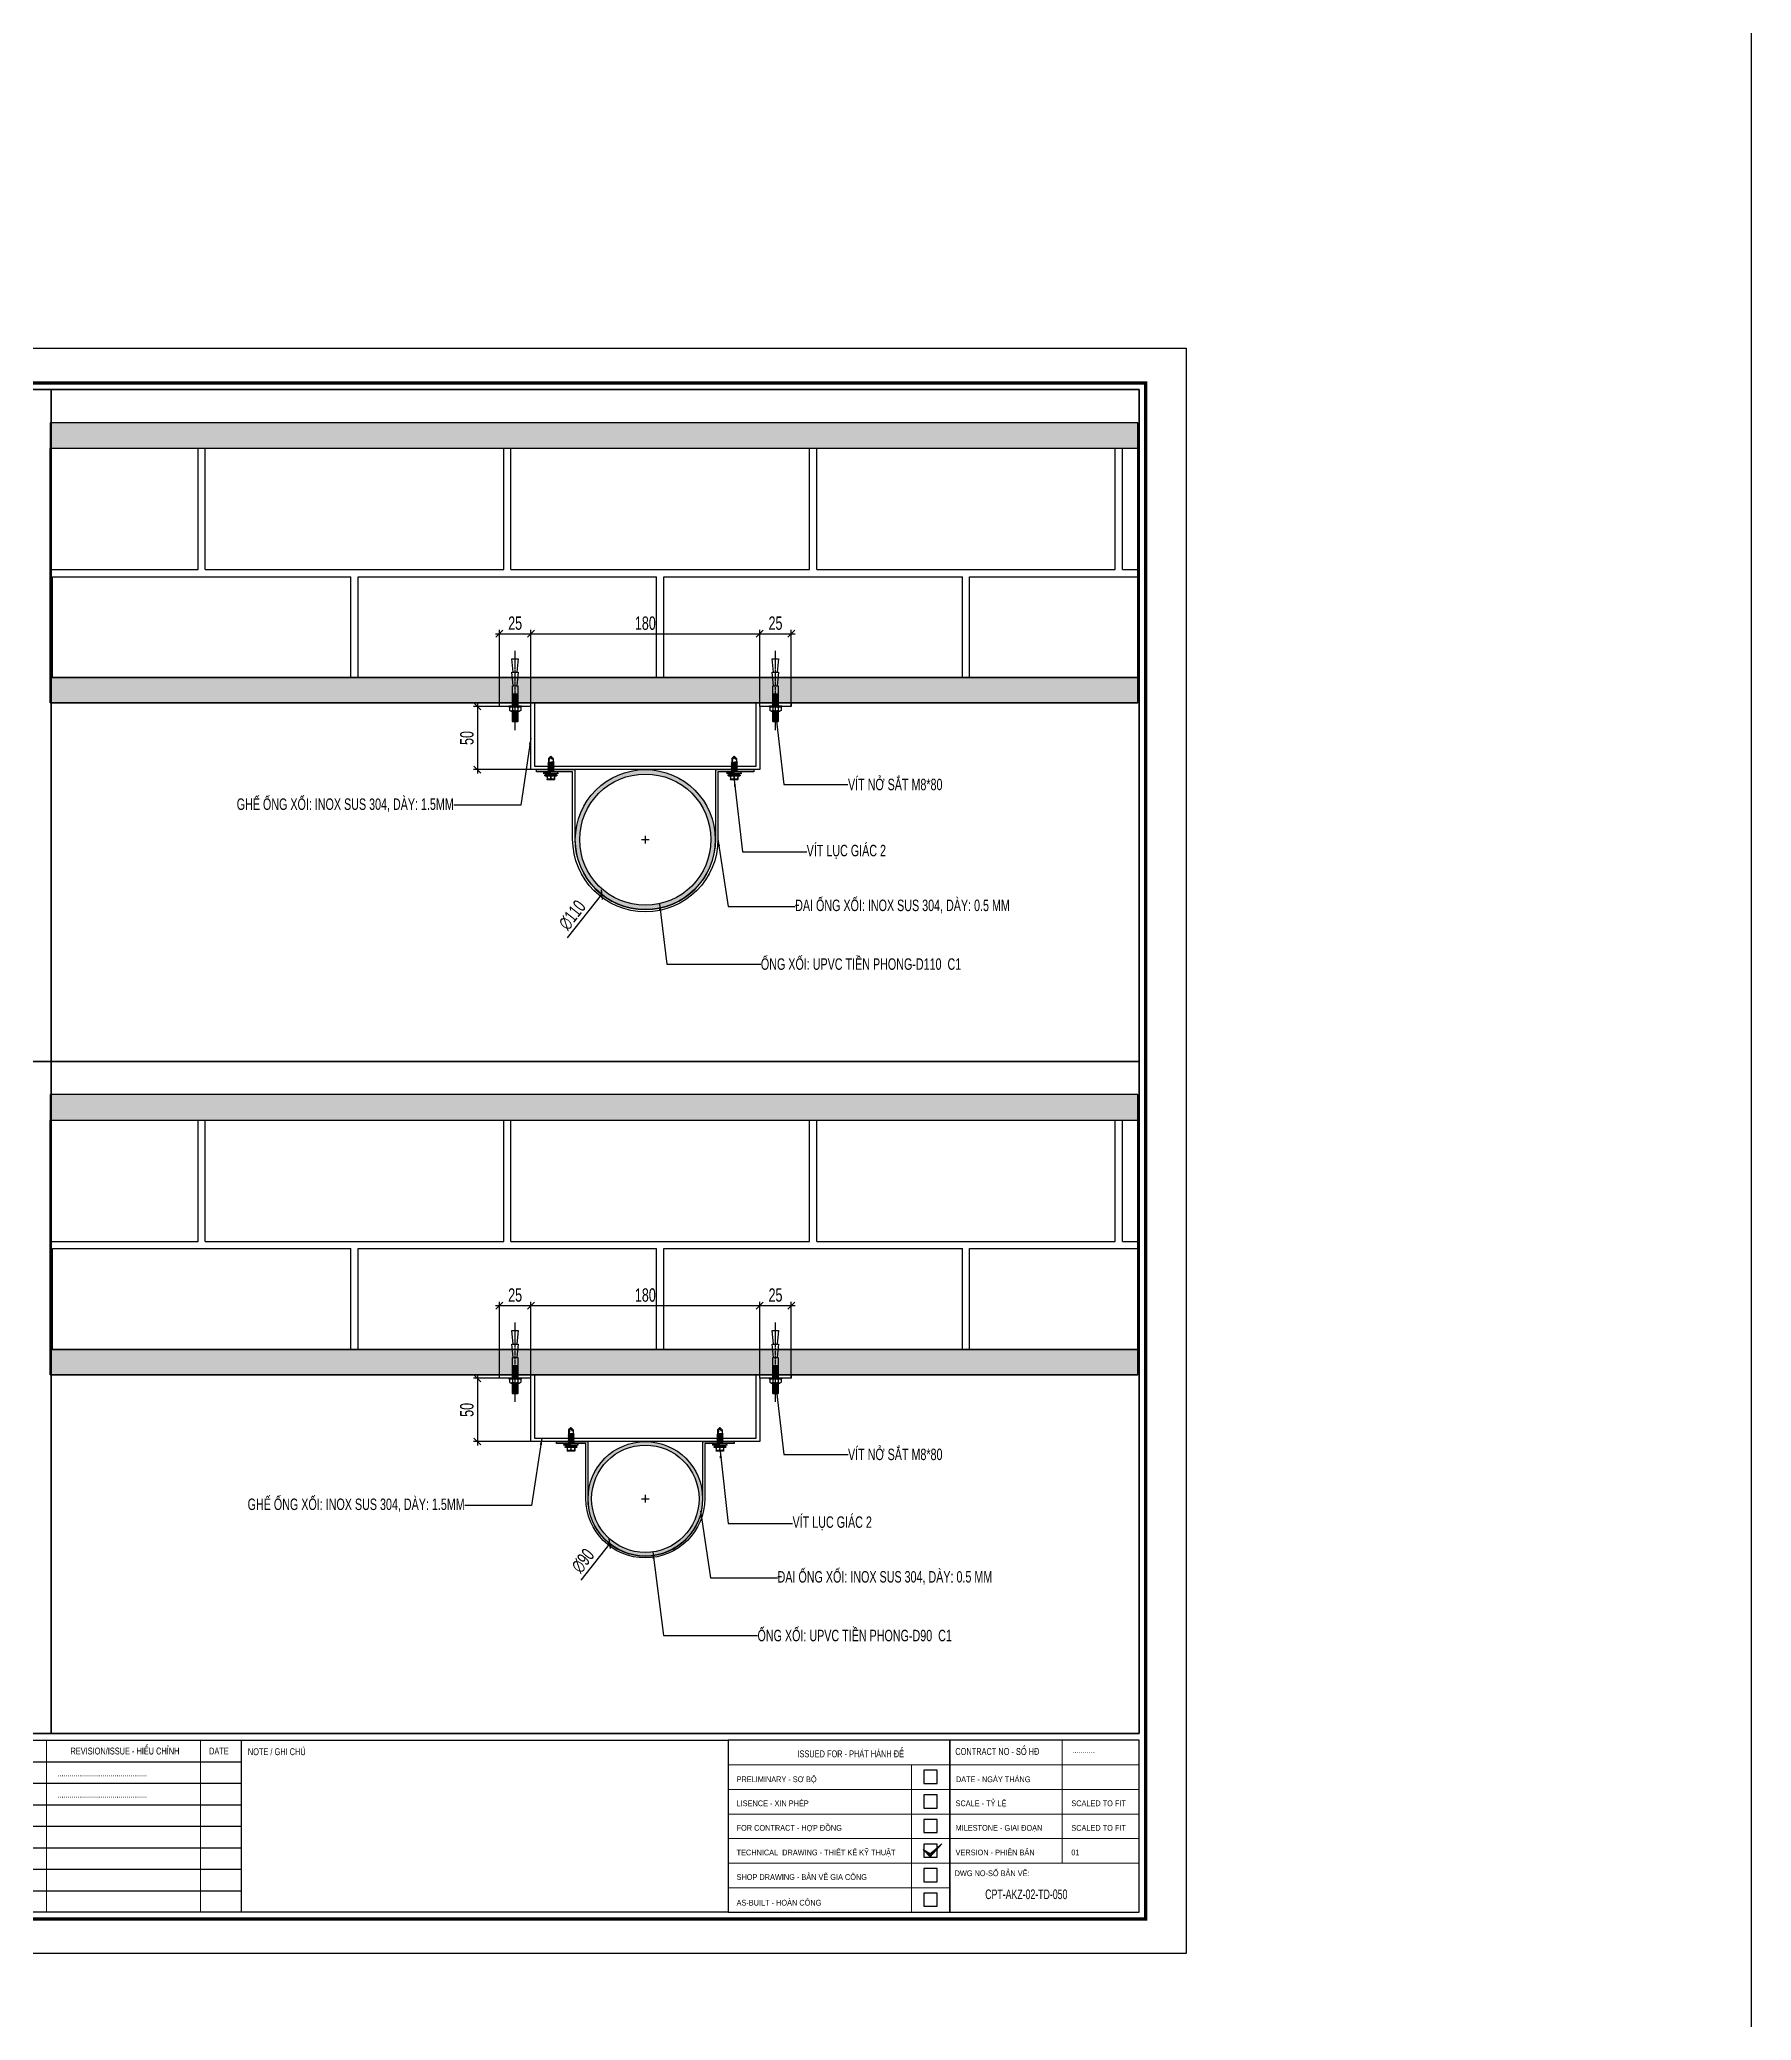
# Model space of a CAD drawing. Header units: inches. Extents: x 315041 to 662841, y -45540 to -35018.
# Drawn here: x 335249 to 335697, y -38185 to -37667 of the extents above; entities that cross this region are included whole.
import ezdxf
from ezdxf.enums import TextEntityAlignment as Align

# ---------------------------------------------------------------- set-up
doc = ezdxf.new("R2010")
doc.units = ezdxf.units.IN
doc.header["$MEASUREMENT"] = 0
doc.linetypes.add('CENTER2', pattern=[28.575, 19.05, -3.175, 3.175, -3.175])
for name, color, linetype in [('2', 2, 'Continuous'), ('251', 251, 'Continuous'), ('3', 3, 'Continuous'), ('7', 7, 'Continuous'), ('BAO KHUNG', 31, 'Continuous'), ('DIM', 8, 'Continuous'), ('Fast RSQ_A2 Frame$0$Khung ten', 4, 'Continuous'), ('flashing', 6, 'Continuous'), ('STRUCTURE', 1, 'Continuous')]:
    doc.layers.add(name, color=color, linetype=linetype)
doc.layers.add('Cover text', color=7, linetype='Continuous', true_color=0x52370f)
for name, color, linetype, lineweight in [('DETAIL$0$S-Dim', 8, 'Continuous', 20), ('DETAIL$0$S-Hatch', 8, 'Continuous', 13), ('S-Hatch', 8, 'Continuous', 9)]:
    doc.layers.add(name, color=color, linetype=linetype, lineweight=lineweight)
doc.styles.add('ST1H', font='vnshxh.shx', dxfattribs={"width": 0.7})
doc.styles.get("Standard").update_dxf_attribs({"font": 'VHARIALN.TTF'})
doc.styles.add('style2', font='VHAVANI.TTF')
doc.styles.add('TIEU DE', font='VHARIALN.TTF', dxfattribs={"width": 0.8})
doc.dimstyles.new('3', dxfattribs={"dimtxt": 3.5, "dimasz": 1.8, "dimexe": 1, "dimexo": 0, "dimgap": 1, "dimtad": 1, "dimdec": 0, "dimlfac": 3, "dimzin": 0, "dimdsep": 46, "dimtxsty": 'ST1H', "dimblk": 'OBLIQUE', "dimcen": 1, "dimdle": 1, "dimclrd": 8, "dimclre": 8, "dimclrt": 3, "dimadec": 0, "dimazin": 0, "dimtfac": 1, "dimtdec": 0, "dimtix": 1, "dimtofl": 0, "dimtmove": 1, "dimatfit": 3, "dimfxl": 0.18, "dimtolj": 1, "dimtzin": 0, "dimlwd": -1, "dimlwe": -1, "dimarcsym": 1})

# ---------------------------------------------------------------- blocks, each defined once
blk = doc.blocks.new('DETAIL$0$MARK')
at = {"layer": 'DETAIL$0$S-Hatch', "linetype": 'Continuous'}
h = blk.add_hatch(dxfattribs=at)
h.set_pattern_fill('ANSI31', color=256, scale=50, style=0)
h.paths.add_polyline_path([(1667850, -1156933), (1667909, -1156997), (1668012, -1156885), (1667913, -1156967)])
at = {"layer": 'DETAIL$0$S-Dim', "linetype": 'Continuous'}
blk.add_lwpolyline([(1667850, -1156933), (1667909, -1156997), (1668012, -1156885), (1667913, -1156967), (1667850, -1156933)], dxfattribs=at)
blk = doc.blocks.new('A$C75D82031')
at = {"layer": '2', "color": 157, "linetype": 'Continuous'}
blk.add_lwpolyline([(0, 420), (594, 420), (594, 0), (0, 0)], close=True, dxfattribs=at)
at = {"layer": '251', "linetype": 'Continuous'}
for p, q in [((285.8, 50.19), (346.77, 50.19)), ((285.8, 44.56), (346.77, 44.56)), ((285.8, 38.94), (346.77, 38.94)), ((285.8, 33.31), (346.77, 33.31)), ((285.8, 27.69), (346.77, 27.69)), ((285.8, 22.06), (346.77, 22.06)), ((285.8, 16.44), (346.77, 16.44))]:
    blk.add_line(p, q, dxfattribs=at)
at = {"layer": '7', "color": 147, "linetype": 'Continuous'}
blk.add_lwpolyline([(12.33, 57.61), (581.67, 57.61), (581.67, 409.19), (12.33, 409.19)], close=True, dxfattribs=at)
at = {"layer": 'BAO KHUNG', "color": 7}
blk.add_line((346.77, 10.81), (346.77, 55.81), dxfattribs=at)
at = {"layer": 'BAO KHUNG', "color": 167, "linetype": 'Continuous', "const_width": 0.871}
blk.add_lwpolyline([(10.59, 9.07), (583.41, 9.07), (583.41, 410.93), (10.59, 410.93)], close=True, dxfattribs=at)
at = {"layer": 'BAO KHUNG', "color": 7}
for points in [[(211.89, 55.81), (474.14, 55.81), (474.14, 10.81), (211.89, 10.81)], [(474.14, 10.81), (532.16, 10.81), (532.16, 55.81), (474.14, 55.81)], [(532.16, 10.81), (581.67, 10.81), (581.67, 55.81), (532.16, 55.81)]]:
    blk.add_lwpolyline(points, close=True, dxfattribs=at)
at = {"layer": 'Fast RSQ_A2 Frame$0$Khung ten', "color": 7, "ltscale": 1000}
for points in [[(525.34, 44.51), (528.78, 44.51), (528.78, 47.96), (525.34, 47.96)], [(525.34, 38.09), (528.78, 38.09), (528.78, 41.53), (525.34, 41.53)], [(525.34, 31.66), (528.78, 31.66), (528.78, 35.1), (525.34, 35.1)], [(525.34, 25.23), (528.78, 25.23), (528.78, 28.67), (525.34, 28.67)], [(525.34, 18.8), (528.78, 18.8), (528.78, 22.24), (525.34, 22.24)], [(525.34, 12.37), (528.78, 12.37), (528.78, 15.81), (525.34, 15.81)]]:
    blk.add_lwpolyline(points, close=True, dxfattribs=at)
at = {"layer": 'S-Hatch'}
for p, q in [((295.73, 55.81), (295.73, 10.81)), ((336.07, 55.81), (336.07, 10.81)), ((561.54, 55.81), (561.54, 23.67)), ((474.14, 49.38), (532.16, 49.38)), ((522.13, 10.81), (522.13, 49.38)), ((532.16, 49.38), (581.67, 49.38)), ((474.14, 42.95), (532.16, 42.95)), ((532.16, 42.95), (581.67, 42.95)), ((474.14, 36.52), (532.16, 36.52)), ((532.16, 36.52), (581.67, 36.52)), ((474.14, 30.1), (532.16, 30.1)), ((532.16, 30.1), (581.67, 30.1)), ((474.14, 23.67), (532.16, 23.67)), ((532.16, 23.67), (581.67, 23.67)), ((474.14, 17.24), (532.16, 17.24))]:
    blk.add_line(p, q, dxfattribs=at)
at = {"layer": 'DETAIL$0$S-Dim', "linetype": 'Continuous', "xscale": 0.02999999996973202, "yscale": 0.02999999996973202, "zscale": 0.02999999996973202}
blk.add_blockref('DETAIL$0$MARK', (-49510.32, 34735.23), dxfattribs=at)
at = {"layer": 'BAO KHUNG', "color": 7, "linetype": 'Continuous', "width": 0.9}
for s, p in [('REVISION/ISSUE - HIÓU CHØNH', (316.27, 53)), ('DATE', (340.86, 52.99))]:
    blk.add_text(s, height=1.8, dxfattribs=at).set_placement(p, align=Align.MIDDLE_CENTER)
for s, p in [('NOTE / GHI CHÚ', (348.44, 51.92)), ('CONTRACT NO - Sè H§', (533.57, 51.98))]:
    blk.add_text(s, height=1.8, dxfattribs=at).set_placement(p)
blk.add_text('ISSUED FOR - PHÁT HÀNH ĐỂ ', height=1.8, dxfattribs=at).set_placement((506.46, 51.36), align=Align.CENTER)
at = {"layer": 'BAO KHUNG', "color": 109, "linetype": 'Continuous', "style": 'style2', "width": 0.8}
blk.add_text('...........', height=1.5, dxfattribs=at).set_placement((564.21, 52.44))
at = {"layer": 'Cover text', "linetype": 'Continuous', "style": 'style2', "width": 0.8}
for s, p in [('PRELIMINARY - S¥ Bé', (476.33, 44.85)), ('date - NGµY TH¸NG', (533.72, 44.85)), ('............................................', (298.6, 46.4)), ('............................................', (298.6, 40.78)), ('LISENCE - XIN PHÐP', (476.33, 38.57)), ('scale - tû lÖ', (533.63, 38.57)), ('scaled to fit', (563.92, 38.57)), ('FOR CONTRACT - HîP §åNG', (476.33, 32.14)), ('MILESTONE - GIAI §O¹N', (533.63, 32.14)), ('scaled to fit', (563.92, 32.14)), ('TECHNICAL  DRAWING - THIÕT KÕ Kü THUËT', (476.33, 25.71)), ('VERSION - PHI£N B¶N', (533.63, 25.71)), ('01', (563.92, 25.71)), ('SHOP DRAWING - B¶N VÏ GIA C¤NG', (476.33, 19.28)), ('%%u%%udwg no-sè b¶n vÏ:', (533.38, 20.26)), ('AS-BUILT - HOµN C¤NG', (476.33, 12.56))]:
    blk.add_text(s, height=1.5, dxfattribs=at).set_placement(p)
blk = doc.blocks.new('A$Cb70e0635')
at = {"layer": '7'}
h = blk.add_hatch(dxfattribs=at)
h.set_pattern_fill('ANSI31', color=252, scale=4.363636, angle=270, style=0)
h.set_pattern_definition([(315, (273844.77137, -332343.17117), (0.3856946079, 0.3856946079), [])])
h.paths.add_polyline_path([(20.7, 7.7), (20.7, 5.6), (31.4, 5.6), (31.4, 7.7)])
h.paths.add_polyline_path([(31.4, 3.6), (31.4, 5.6), (20.7, 5.6), (20.7, 3.6)])
h.paths.add_polyline_path([(7.5, 5.6), (7.5, 3.6), (16.5, 3.6), (16.5, 5.6)])
h.paths.add_polyline_path([(7.5, 7.7), (7.5, 5.6), (16.5, 5.6), (16.5, 7.7)])
for p, q in [((7.5, 8), (7.5, 3.2)), ((7.5, 7.7), (16.5, 7.7)), ((7.5, 3.6), (16.5, 3.6)), ((16.5, 2), (16.5, 9.3)), ((19.6, 10.6), (17.2, 10.6)), ((19.6, 7.9), (17.2, 7.9)), ((19.6, 3.4), (17.2, 3.4)), ((19.6, 0.6), (17.2, 0.6)), ((20.3, 2), (20.3, 9.3)), ((20.3, 2), (20.3, 9.3)), ((20.3, 2), (20.3, 9.3)), ((20.7, 7.7), (31.4, 7.7)), ((20.7, 3.6), (31.4, 3.6)), ((31.4, 8), (31.4, 3.2))]:
    blk.add_line(p, q, dxfattribs=at)
at = {"layer": '7', "color": 5}
blk.add_line((20.7, 5.6), (22.7, 5.6), dxfattribs=at)
at = {"layer": '7'}
for points in [[(16.5, 8), (7.5, 8), (7.1, 7.7), (7.1, 3.6), (7.5, 3.2), (16.5, 3.2)], [(20.3, 3.2), (38.7, 3.2), (38.7, 8), (20.7, 8)], [(38.7, 4), (50.5, 2.8), (50.5, 8.4), (38.7, 7.2)], [(50.5, 4), (62.2, 2.8), (62.2, 8.4), (50.5, 7.2)]]:
    blk.add_lwpolyline(points, dxfattribs=at)
blk.add_lwpolyline([(20.3, 11.3), (20.7, 11.3), (20.7, 0), (20.3, 0)], close=True, dxfattribs=at)
for centre, radius, start, end in [((18.2, 9.3), 1.7, 126.383, 233.617), ((20.5, 5.6), 4.03, 145.9279, 214.0721), ((18.2, 2), 1.7, 126.383, 233.617), ((18.6, 9.3), 1.7, 306.383, 53.617), ((16.3, 5.6), 4.03, 325.9279, 34.0721), ((18.6, 2), 1.7, 306.383, 53.617)]:
    blk.add_arc(centre, radius, start, end, dxfattribs=at)
at = {"layer": 'DIM', "color": 1, "linetype": 'CENTER2', "ltscale": 0.08}
blk.add_line((0, 5.6), (69.2, 5.6), dxfattribs=at)
blk = doc.blocks.new('Short_Self_drilling')
at = {"layer": 'STRUCTURE', "color": 1, "linetype": 'Continuous'}
for p, q in [((6.4, 1.7), (-6.4, 1.7)), ((5.1, 3.8), (-5.1, 3.8)), ((-2.6, 2.9), (-5.1, 2.9)), ((-3.4, 3.8), (-3.4, 6.8)), ((3, 7.2), (-3, 7.2)), ((2.6, 2.9), (-2.6, 2.9)), ((-2.1, 2.8), (-2.1, 2.9)), ((6.3, 0), (0, 0)), ((2.2, 2.8), (2.2, 2.9)), ((2.2, -0.5), (2.2, 0)), ((5.1, 2.9), (2.6, 2.9)), ((3.4, 3.8), (3.4, 6.8)), ((3, -1.2), (-2.7, -0.2)), ((3, -2.7), (-2.7, -1.8)), ((3, -4.2), (-2.7, -3.3)), ((3, -5.8), (-2.7, -4.8)), ((3, -7.3), (-2.7, -6.3)), ((-1.9, -8), (-2.7, -7.9)), ((-2.1, -1.4), (-2.1, -0.9)), ((-2.1, -2.9), (-2.1, -2.4)), ((-2.1, -4.4), (-2.1, -3.9)), ((-2.1, -6), (-2.1, -5.4)), ((-2.1, -7.5), (-2.1, -7)), ((-2.1, -12.3), (-2.1, -8.5)), ((3, -8.8), (-1.1, -8.1)), ((2.1, -12.3), (2.1, -9.1)), ((2.2, -2), (2.2, -1.5)), ((2.2, -3.6), (2.2, -3)), ((2.2, -5.1), (2.2, -4.6)), ((2.2, -6.6), (2.2, -6.1)), ((2.2, -8.1), (2.2, -7.6))]:
    blk.add_line(p, q, dxfattribs=at)
blk.add_lwpolyline([(6.4, 1.3), (6.4, 1.7), (2.1, 2.8), (-2.1, 2.8), (-6.4, 1.7), (-6.4, 1.3)], close=True, dxfattribs=at)
for points in [[(-6.4, 1.3, -0.088869), (-6.3, 0), (0, 0)], [(-0.1, 3.8), (-0.3, 6.2, 0.338878), (-3.1, 6.2), (-3.3, 3.8)], [(3.3, 3.8), (3.1, 6.2, 0.338878), (0.3, 6.2), (0.1, 3.8)], [(2.1, -12.3), (0.2, -14.2, -0.333596), (-0.2, -14.2), (-2.1, -12.3)], [(-0.1, -14), (-1, -12.2, -0.148657), (-1.4, -11.2), (-2, -7.7, -0.815006), (-1.2, -7.8, 0.150833), (-0.8, -8.7)], [(2.1, -12.3), (1.7, -11.7, 0.52242), (0.9, -11.7), (-0.2, -14.2)]]:
    blk.add_lwpolyline(points, format="xyb", dxfattribs=at)
for points in [[(3, -1.2), (2.2, -1.5), (-2.1, -0.8), (-2.7, -0.2), (-2.4, 0)], [(3, -2.7), (2.2, -3), (-2.1, -2.4), (-2.7, -1.8), (-2.1, -1.4), (2.2, -2), (3, -2.7)], [(3, -4.2), (2.2, -4.6), (-2.1, -3.9), (-2.7, -3.3), (-2.1, -2.9), (2.2, -3.6), (3, -4.2)], [(3, -5.8), (2.2, -6.1), (-2.1, -5.4), (-2.7, -4.8), (-2.1, -4.4), (2.2, -5.1), (3, -5.8)], [(3, -7.3), (2.2, -7.6), (-2.1, -7), (-2.7, -6.3), (-2.1, -6), (2.2, -6.6), (3, -7.3)], [(-1.8, -8.5), (-2.1, -8.5), (-2.7, -7.9), (-2.1, -7.5), (-1.8, -7.5)], [(-1.3, -7.6), (2.2, -8.1), (3, -8.8)], [(-1.2, 0), (2.2, -0.5), (3, -1.2)], [(3, -8.8), (2.2, -9.1), (-0.8, -8.7)]]:
    blk.add_lwpolyline(points, dxfattribs=at)
for centre, radius, start, end in [((-5, 3.3), 0.455, 109.7949, 250.2674), ((-3, 6.8), 0.429, 90.0311, 180.0311), ((3, 6.8), 0.429, 0.0311, 90.0311), ((5.1, 3.3), 0.435, 279.7276, 80.3347), ((10, 0.2), 3.74, 162.2963, 182.6103)]:
    blk.add_arc(centre, radius, start, end, dxfattribs=at)
blk = doc.blocks.new('_Oblique')
at = {"color": 0, "linetype": 'ByBlock', "lineweight": -2}
blk.add_line((-0.5, -0.5), (0.5, 0.5), dxfattribs=at)
blk = doc.blocks.new('*D745')
at = {"layer": 'Defpoints', "color": 0, "transparency": 16777216}
for p in [(335419.24, -37862), (335396.53, -37890.74)]:
    blk.add_point(p, dxfattribs=at)
at = {"layer": 'DIM', "color": 8, "transparency": 16777216}
for p, q in [((335406.89, -37876.37), (335408.89, -37876.37)), ((335407.89, -37877.37), (335407.89, -37875.37))]:
    blk.add_line(p, q, dxfattribs=at)
at = {"layer": 'DIM', "color": 8, "linetype": 'Continuous', "transparency": 16777216}
blk.add_line((335387.56, -37902.09), (335396.53, -37890.74), dxfattribs=at)
at = {"layer": 'DIM', "color": 8, "transparency": 16777216, "xscale": 1.8, "yscale": 1.8, "zscale": 1.8, "rotation": 51.6766637465192}
blk.add_blockref('_Oblique', (335396.53, -37890.74), dxfattribs=at)
at = {"layer": 'DIM', "color": 3, "transparency": 16777216, "insert": (335388.77, -37896.12), "char_height": 3.5, "attachment_point": 5, "rotation": 51.6767, "style": 'ST1H'}
blk.add_mtext('\\A1;∅110', dxfattribs=at)
blk = doc.blocks.new('*D746')
at = {"layer": 'Defpoints', "color": 0, "transparency": 16777216}
for p in [(335417.18, -38037.08), (335398.59, -38060.59)]:
    blk.add_point(p, dxfattribs=at)
at = {"layer": 'DIM', "color": 8, "transparency": 16777216}
for p, q in [((335406.89, -38048.83), (335408.89, -38048.83)), ((335407.89, -38049.83), (335407.89, -38047.83))]:
    blk.add_line(p, q, dxfattribs=at)
at = {"layer": 'DIM', "color": 8, "linetype": 'Continuous', "transparency": 16777216}
blk.add_line((335391.07, -38070.11), (335398.59, -38060.59), dxfattribs=at)
at = {"layer": 'DIM', "color": 8, "transparency": 16777216, "xscale": 1.8, "yscale": 1.8, "zscale": 1.8, "rotation": 51.67666374717938}
blk.add_blockref('_Oblique', (335398.59, -38060.59), dxfattribs=at)
at = {"layer": 'DIM', "color": 3, "transparency": 16777216, "insert": (335391.56, -38065.05), "char_height": 3.5, "attachment_point": 5, "rotation": 51.6767, "style": 'ST1H'}
blk.add_mtext('\\A1;∅90', dxfattribs=at)
blk = doc.blocks.new('*D748')
at = {"color": 8, "linetype": 'Continuous', "transparency": 16777216}
for p, q in [((335377.96, -37841.5), (335362.95, -37841.5)), ((335363.95, -37840.5), (335363.95, -37859.06)), ((335377.96, -37858.06), (335362.95, -37858.06))]:
    blk.add_line(p, q, dxfattribs=at)
at = {"layer": 'Defpoints', "color": 0, "transparency": 16777216}
for p in [(335377.96, -37841.5), (335363.95, -37858.06), (335377.96, -37858.06)]:
    blk.add_point(p, dxfattribs=at)
at = {"color": 8, "transparency": 16777216, "xscale": 1.8, "yscale": 1.8, "zscale": 1.8}
for p, rotation in [((335363.95, -37841.5), 90), ((335363.95, -37858.06), 270)]:
    blk.add_blockref('_Oblique', p, dxfattribs=dict(at, rotation=rotation))
at = {"color": 3, "transparency": 16777216, "insert": (335361.2, -37849.78), "char_height": 3.5, "attachment_point": 5, "rotation": 90, "style": 'ST1H'}
blk.add_mtext('\\A1;50', dxfattribs=at)
blk = doc.blocks.new('*D749')
at = {"color": 8, "linetype": 'Continuous', "transparency": 16777216}
for p, q in [((335368.69, -37822.5), (335378.96, -37822.5)), ((335369.69, -37840.61), (335369.69, -37821.5)), ((335377.96, -37841.5), (335377.96, -37821.5))]:
    blk.add_line(p, q, dxfattribs=at)
at = {"layer": 'Defpoints', "color": 0, "transparency": 16777216}
for p in [(335377.96, -37822.5), (335369.69, -37840.61), (335377.96, -37841.5)]:
    blk.add_point(p, dxfattribs=at)
at = {"color": 8, "transparency": 16777216, "xscale": 1.8, "yscale": 1.8, "zscale": 1.8, "rotation": 180}
blk.add_blockref('_Oblique', (335369.69, -37822.5), dxfattribs=at)
at = {"color": 8, "transparency": 16777216, "xscale": 1.8, "yscale": 1.8, "zscale": 1.8}
blk.add_blockref('_Oblique', (335377.96, -37822.5), dxfattribs=at)
at = {"color": 3, "transparency": 16777216, "insert": (335373.82, -37819.75), "char_height": 3.5, "attachment_point": 5, "style": 'ST1H'}
blk.add_mtext('\\A1;25', dxfattribs=at)
blk = doc.blocks.new('*D750')
at = {"color": 8, "linetype": 'Continuous', "transparency": 16777216}
for p, q in [((335376.96, -37822.5), (335438.82, -37822.5)), ((335377.96, -37841.5), (335377.96, -37821.5)), ((335437.82, -37841.5), (335437.82, -37821.5))]:
    blk.add_line(p, q, dxfattribs=at)
at = {"layer": 'Defpoints', "color": 0, "transparency": 16777216}
for p in [(335437.82, -37822.5), (335377.96, -37841.5), (335437.82, -37841.5)]:
    blk.add_point(p, dxfattribs=at)
at = {"color": 8, "transparency": 16777216, "xscale": 1.8, "yscale": 1.8, "zscale": 1.8, "rotation": 180}
blk.add_blockref('_Oblique', (335377.96, -37822.5), dxfattribs=at)
at = {"color": 8, "transparency": 16777216, "xscale": 1.8, "yscale": 1.8, "zscale": 1.8}
blk.add_blockref('_Oblique', (335437.82, -37822.5), dxfattribs=at)
at = {"color": 3, "transparency": 16777216, "insert": (335407.89, -37819.75), "char_height": 3.5, "attachment_point": 5, "style": 'ST1H'}
blk.add_mtext('\\A1;180', dxfattribs=at)
blk = doc.blocks.new('*D751')
at = {"color": 8, "linetype": 'Continuous', "transparency": 16777216}
for p, q in [((335436.82, -37822.5), (335447.08, -37822.5)), ((335437.82, -37841.5), (335437.82, -37821.5)), ((335446.08, -37841.5), (335446.08, -37821.5))]:
    blk.add_line(p, q, dxfattribs=at)
at = {"layer": 'Defpoints', "color": 0, "transparency": 16777216}
for p in [(335446.08, -37822.5), (335437.82, -37841.5), (335446.08, -37841.5)]:
    blk.add_point(p, dxfattribs=at)
at = {"color": 8, "transparency": 16777216, "xscale": 1.8, "yscale": 1.8, "zscale": 1.8, "rotation": 180}
blk.add_blockref('_Oblique', (335437.82, -37822.5), dxfattribs=at)
at = {"color": 8, "transparency": 16777216, "xscale": 1.8, "yscale": 1.8, "zscale": 1.8}
blk.add_blockref('_Oblique', (335446.08, -37822.5), dxfattribs=at)
at = {"color": 3, "transparency": 16777216, "insert": (335441.95, -37819.75), "char_height": 3.5, "attachment_point": 5, "style": 'ST1H'}
blk.add_mtext('\\A1;25', dxfattribs=at)
blk = doc.blocks.new('*D752')
at = {"color": 8, "linetype": 'Continuous', "transparency": 16777216}
for p, q in [((335377.96, -38017.29), (335362.95, -38017.29)), ((335363.95, -38016.29), (335363.95, -38034.85)), ((335377.96, -38033.85), (335362.95, -38033.85))]:
    blk.add_line(p, q, dxfattribs=at)
at = {"layer": 'Defpoints', "color": 0, "transparency": 16777216}
for p in [(335377.96, -38017.29), (335363.95, -38033.85), (335377.96, -38033.85)]:
    blk.add_point(p, dxfattribs=at)
at = {"color": 8, "transparency": 16777216, "xscale": 1.8, "yscale": 1.8, "zscale": 1.8}
for p, rotation in [((335363.95, -38017.29), 90), ((335363.95, -38033.85), 270)]:
    blk.add_blockref('_Oblique', p, dxfattribs=dict(at, rotation=rotation))
at = {"color": 3, "transparency": 16777216, "insert": (335361.2, -38025.57), "char_height": 3.5, "attachment_point": 5, "rotation": 90, "style": 'ST1H'}
blk.add_mtext('\\A1;50', dxfattribs=at)
blk = doc.blocks.new('*D753')
at = {"color": 8, "linetype": 'Continuous', "transparency": 16777216}
for p, q in [((335369.69, -38016.4), (335369.69, -37997.29)), ((335377.96, -38017.29), (335377.96, -37997.29)), ((335368.69, -37998.29), (335378.96, -37998.29))]:
    blk.add_line(p, q, dxfattribs=at)
at = {"layer": 'Defpoints', "color": 0, "transparency": 16777216}
for p in [(335377.96, -37998.29), (335369.69, -38016.4), (335377.96, -38017.29)]:
    blk.add_point(p, dxfattribs=at)
at = {"color": 8, "transparency": 16777216, "xscale": 1.8, "yscale": 1.8, "zscale": 1.8, "rotation": 180}
blk.add_blockref('_Oblique', (335369.69, -37998.29), dxfattribs=at)
at = {"color": 8, "transparency": 16777216, "xscale": 1.8, "yscale": 1.8, "zscale": 1.8}
blk.add_blockref('_Oblique', (335377.96, -37998.29), dxfattribs=at)
at = {"color": 3, "transparency": 16777216, "insert": (335373.82, -37995.54), "char_height": 3.5, "attachment_point": 5, "style": 'ST1H'}
blk.add_mtext('\\A1;25', dxfattribs=at)
blk = doc.blocks.new('*D754')
at = {"color": 8, "linetype": 'Continuous', "transparency": 16777216}
for p, q in [((335377.96, -38017.29), (335377.96, -37997.29)), ((335437.82, -38017.29), (335437.82, -37997.29)), ((335376.96, -37998.29), (335438.82, -37998.29))]:
    blk.add_line(p, q, dxfattribs=at)
at = {"layer": 'Defpoints', "color": 0, "transparency": 16777216}
for p in [(335437.82, -37998.29), (335377.96, -38017.29), (335437.82, -38017.29)]:
    blk.add_point(p, dxfattribs=at)
at = {"color": 8, "transparency": 16777216, "xscale": 1.8, "yscale": 1.8, "zscale": 1.8, "rotation": 180}
blk.add_blockref('_Oblique', (335377.96, -37998.29), dxfattribs=at)
at = {"color": 8, "transparency": 16777216, "xscale": 1.8, "yscale": 1.8, "zscale": 1.8}
blk.add_blockref('_Oblique', (335437.82, -37998.29), dxfattribs=at)
at = {"color": 3, "transparency": 16777216, "insert": (335407.89, -37995.54), "char_height": 3.5, "attachment_point": 5, "style": 'ST1H'}
blk.add_mtext('\\A1;180', dxfattribs=at)
blk = doc.blocks.new('*D755')
at = {"color": 8, "linetype": 'Continuous', "transparency": 16777216}
for p, q in [((335437.82, -38017.29), (335437.82, -37997.29)), ((335446.08, -38017.29), (335446.08, -37997.29)), ((335436.82, -37998.29), (335447.08, -37998.29))]:
    blk.add_line(p, q, dxfattribs=at)
at = {"layer": 'Defpoints', "color": 0, "transparency": 16777216}
for p in [(335446.08, -37998.29), (335437.82, -38017.29), (335446.08, -38017.29)]:
    blk.add_point(p, dxfattribs=at)
at = {"color": 8, "transparency": 16777216, "xscale": 1.8, "yscale": 1.8, "zscale": 1.8, "rotation": 180}
blk.add_blockref('_Oblique', (335437.82, -37998.29), dxfattribs=at)
at = {"color": 8, "transparency": 16777216, "xscale": 1.8, "yscale": 1.8, "zscale": 1.8}
blk.add_blockref('_Oblique', (335446.08, -37998.29), dxfattribs=at)
at = {"color": 3, "transparency": 16777216, "insert": (335441.95, -37995.54), "char_height": 3.5, "attachment_point": 5, "style": 'ST1H'}
blk.add_mtext('\\A1;25', dxfattribs=at)

msp = doc.modelspace()

# ---------------------------------------------------------------- hatches: boundary and pattern name
h = msp.add_hatch()
h.set_pattern_fill('AR-SAND', color=9, scale=2, angle=90, style=0)
h.set_pattern_definition([(127.5, (282086.067, -340540.5844), (-3.853647538, -0.125986716), [0, -3.04, 0, -3.4, 0, -3.25]), (97.5, (282086.067, -340540.5844), (-5.64429213, 3.53955341), [0, -1.64, 0, -2.74, 0, -1.05]), (57.5, (282086.067, -340543.0444), (-0.011318107, 6.228283724), [0, -1, 0, -3.6, 0, -4.7]), (47.5, (282086.067, -340543.0444), (-1.75535113, 6.01225321), [0, -0.5, 0, -2.36, 0, -2.7])])
h.paths.add_polyline_path([(335252.1271, -37773.9454), (335252.1271, -37767.2787), (335536.7961, -37767.2787), (335536.7961, -37773.9454)])
h = msp.add_hatch()
h.set_pattern_fill('AR-B816C', color=9, scale=5, style=0)
h.set_pattern_definition([(0, (34732.688, -2087.62), (40, 40), [78.125, -1.875]), (0, (34692.688, -2085.744), (40, 40), [78.125, -1.875]), (90, (34732.688, -2087.62), (-40, 40), [-41.875, 38.125]), (90, (34730.813, -2087.62), (-40, 40), [-41.875, 38.125])])
h.paths.add_polyline_path([(335252.1271, -37833.9453), (335252.1271, -37773.9453), (335536.7961, -37773.9453), (335536.7961, -37833.9453)])
h = msp.add_hatch()
h.set_pattern_fill('AR-SAND', color=9, scale=2, angle=90, style=0)
h.set_pattern_definition([(127.5, (282086.067, -340607.251), (-3.853647538, -0.125986716), [0, -3.04, 0, -3.4, 0, -3.25]), (97.5, (282086.067, -340607.251), (-5.64429213, 3.53955341), [0, -1.64, 0, -2.74, 0, -1.05]), (57.5, (282086.067, -340609.711), (-0.011318107, 6.228283724), [0, -1, 0, -3.6, 0, -4.7]), (47.5, (282086.067, -340609.711), (-1.75535113, 6.01225321), [0, -0.5, 0, -2.36, 0, -2.7])])
h.paths.add_polyline_path([(335252.1271, -37840.612), (335252.1271, -37833.9453), (335536.7961, -37833.9453), (335536.7961, -37840.612)])
h = msp.add_hatch()
h.set_pattern_fill('AR-SAND', color=9, scale=2, angle=90, style=0)
h.set_pattern_definition([(127.5, (282086.067, -340716.3743), (-3.853647538, -0.125986716), [0, -3.04, 0, -3.4, 0, -3.25]), (97.5, (282086.067, -340716.3743), (-5.64429213, 3.53955341), [0, -1.64, 0, -2.74, 0, -1.05]), (57.5, (282086.067, -340718.8343), (-0.011318107, 6.228283724), [0, -1, 0, -3.6, 0, -4.7]), (47.5, (282086.067, -340718.8343), (-1.75535113, 6.01225321), [0, -0.5, 0, -2.36, 0, -2.7])])
h.paths.add_polyline_path([(335252.1271, -37949.7353), (335252.1271, -37943.0686), (335536.7961, -37943.0686), (335536.7961, -37949.7353)])
h = msp.add_hatch()
h.set_pattern_fill('AR-B816C', color=9, scale=5, style=0)
h.set_pattern_definition([(0, (34732.688, -2263.41), (40, 40), [78.125, -1.875]), (0, (34692.688, -2261.534), (40, 40), [78.125, -1.875]), (90, (34732.688, -2263.41), (-40, 40), [-41.875, 38.125]), (90, (34730.813, -2263.41), (-40, 40), [-41.875, 38.125])])
h.paths.add_polyline_path([(335252.1271, -38009.7352), (335252.1271, -37949.7352), (335536.7961, -37949.7353), (335536.7961, -38009.7353)])
h = msp.add_hatch()
h.set_pattern_fill('AR-SAND', color=9, scale=2, angle=90, style=0)
h.set_pattern_definition([(127.5, (282086.067, -340783.041), (-3.853647538, -0.125986716), [0, -3.04, 0, -3.4, 0, -3.25]), (97.5, (282086.067, -340783.041), (-5.64429213, 3.53955341), [0, -1.64, 0, -2.74, 0, -1.05]), (57.5, (282086.067, -340785.501), (-0.011318107, 6.228283724), [0, -1, 0, -3.6, 0, -4.7]), (47.5, (282086.067, -340785.501), (-1.75535113, 6.01225321), [0, -0.5, 0, -2.36, 0, -2.7])])
h.paths.add_polyline_path([(335252.1271, -38016.4019), (335252.1271, -38009.7353), (335536.7961, -38009.7353), (335536.7961, -38016.4019)])
at = {"layer": 'flashing'}
h = msp.add_hatch(color=0, dxfattribs=at)
h.paths.add_polyline_path([(335389.5716, -37876.3706, -1), (335426.2002, -37876.3706, -1)])
h.paths.add_polyline_path([(335425.0555, -37876.3706, 1), (335390.7162, -37876.3706, 1)], flags=16)
h = msp.add_hatch(color=0, dxfattribs=at)
h.paths.add_polyline_path([(335392.9015, -38048.8306, -1), (335422.8703, -38048.8306, -1)])
h.paths.add_polyline_path([(335421.9338, -38048.8306, 1), (335393.838, -38048.8306, 1)], flags=16)

# ---------------------------------------------------------------- linework, layer by layer
at = {"color": 8}
for points in [[(334967.7734, -37758.6314), (335252.4424, -37758.6314), (335252.4424, -38110.2113), (334967.7734, -38110.2113)], [(335252.4424, -37934.4213), (334967.7734, -37934.4213), (334967.7734, -37758.6314), (335252.4424, -37758.6314)], [(335252.4424, -37758.6314), (335537.1113, -37758.6314), (335537.1113, -37934.4213), (335252.4424, -37934.4213)], [(335252.4424, -38110.2113), (334967.7734, -38110.2113), (334967.7734, -37934.4213), (335252.4424, -37934.4213)], [(335252.4424, -37934.4213), (335537.1113, -37934.4213), (335537.1113, -38110.2113), (335252.4424, -38110.2113)]]:
    msp.add_lwpolyline(points, close=True, dxfattribs=at)
at = {"color": 9}
for points in [[(335536.7961, -37840.612), (335536.7961, -37767.2786), (335252.1271, -37767.2786), (335252.1271, -37840.612)], [(335252.1271, -37833.9453), (335252.1271, -37773.9453), (335536.7961, -37773.9453), (335536.7961, -37833.9453)], [(335252.1271, -37840.612), (335252.1271, -37833.9453), (335536.7961, -37833.9453), (335536.7961, -37840.612)], [(335536.7961, -38016.4019), (335536.7961, -37943.0686), (335252.1271, -37943.0685), (335252.1271, -38016.4019)], [(335252.1271, -38009.7352), (335252.1271, -37949.7352), (335536.7961, -37949.7353), (335536.7961, -38009.7353)], [(335252.1271, -38016.4019), (335252.1271, -38009.7352), (335536.7961, -38009.7353), (335536.7961, -38016.4019)]]:
    msp.add_lwpolyline(points, close=True, dxfattribs=at)
at = {"layer": '2', "color": 1}
for points in [[(335369.6939, -37840.612), (335378.8487, -37840.612), (335378.8487, -37857.1634), (335436.9231, -37857.1634), (335436.9231, -37840.612), (335446.0779, -37840.612), (335446.0779, -37841.5048), (335437.816, -37841.5048), (335437.816, -37858.0563), (335377.9558, -37858.0563), (335377.9558, -37841.5048), (335369.6939, -37841.5048)], [(335369.6939, -38016.4019), (335378.8487, -38016.4019), (335378.8487, -38032.9534), (335436.9231, -38032.9534), (335436.9231, -38016.4019), (335446.0779, -38016.4019), (335446.0779, -38017.2947), (335437.816, -38017.2947), (335437.816, -38033.8462), (335377.9558, -38033.8462), (335377.9558, -38017.2947), (335369.6939, -38017.2947)]]:
    msp.add_lwpolyline(points, close=True, dxfattribs=at)
at = {"layer": '7', "color": 9}
for points in [[(335536.7961, -37840.612), (335536.7961, -37767.2787), (335252.1271, -37767.2786), (335252.1271, -37840.612)], [(335536.7961, -38016.4019), (335536.7961, -37943.0686), (335252.1271, -37943.0686), (335252.1271, -38016.4019)]]:
    msp.add_lwpolyline(points, close=True, dxfattribs=at)
at = {"layer": 'flashing'}
for points in [[(335388.8702, -37858.6415), (335380.036, -37858.6415), (335380.036, -37858.6415), (335379.4509, -37858.6415), (335379.4509, -37858.0564), (335389.4553, -37858.0564), (335389.455, -37876.254, 1), (335426.3167, -37876.254), (335426.3167, -37858.0563), (335436.3211, -37858.0563), (335436.3211, -37858.6414), (335435.736, -37858.6414), (335435.736, -37858.6414), (335426.9018, -37858.6414), (335426.9018, -37876.254, -1), (335388.8699, -37876.254), (335388.8702, -37858.6414)], [(335392.3276, -38034.325), (335385.0997, -38034.325), (335385.0997, -38034.325), (335384.6209, -38034.325), (335384.6209, -38033.8463), (335392.8063, -38033.8463), (335392.8061, -38048.7353, 1), (335422.9657, -38048.7353), (335422.9657, -38033.8462), (335431.151, -38033.8462), (335431.151, -38034.3249), (335430.6723, -38034.3249), (335430.6723, -38034.3249), (335423.4444, -38034.3249), (335423.4444, -38048.7353, -1), (335392.3274, -38048.7353), (335392.3276, -38034.3249)]]:
    msp.add_lwpolyline(points, format="xyb", dxfattribs=at)
for centre, radius in [((335407.8859, -37876.3706), 18.3143), ((335407.8859, -37876.3706), 17.1696), ((335407.8859, -38048.8306), 14.9844), ((335407.8859, -38048.8306), 14.0479)]:
    msp.add_circle(centre, radius, dxfattribs=at)

# ---------------------------------------------------------------- block references
at = {"color": 1}
msp.add_blockref('A$C75D82031', (334955.4423, -38167.8214), dxfattribs=at)
at = {"color": 9, "xscale": -0.2999999998137355, "yscale": 0.2999999998137355, "zscale": 0.2999999998137355, "rotation": 270}
for p in [(335372.1329, -37847.7024), (335440.2549, -37847.7024), (335372.1329, -38023.4923), (335440.2549, -38023.4923)]:
    msp.add_blockref('A$Cb70e0635', p, dxfattribs=at)
at = {"color": 1, "xscale": -0.2862111801882245, "yscale": 0.2862111799768172, "zscale": 0.2862111801242235, "rotation": 180.0311273830535}
for p in [(335383.1572, -37858.6415), (335431.1376, -37858.6415), (335388.4272, -38034.325), (335427.3968, -38034.3249)]:
    msp.add_blockref('Short_Self_drilling', p, dxfattribs=at)

# ---------------------------------------------------------------- texts
at = {"color": 3, "ltscale": 0.5, "style": 'TIEU DE', "width": 0.8}
msp.add_attdef('CPT-AKZ-02-TD-050', text='KC-01', height=2.5, dxfattribs=at).set_placement((335507.5855, -38152.3063), align=Align.MIDDLE_CENTER)

# ---------------------------------------------------------------- dimensions: what is measured, and where the dimension line sits
at = {"color": 2}
for base, p1, p2, picture, middle in [((335377.9558, -37822.5029), (335369.6939, -37840.612), (335377.9558, -37841.5048), '*D749', (335373.8249, -37819.7529)), ((335437.816, -37822.5029), (335377.9558, -37841.5048), (335437.816, -37841.5048), '*D750', (335407.8859, -37819.7529)), ((335446.0779, -37822.5029), (335437.816, -37841.5048), (335446.0779, -37841.5048), '*D751', (335441.9469, -37819.7529)), ((335377.9558, -37998.2928), (335369.6939, -38016.4019), (335377.9558, -38017.2947), '*D753', (335373.8249, -37995.5428)), ((335437.816, -37998.2928), (335377.9558, -38017.2947), (335437.816, -38017.2947), '*D754', (335407.8859, -37995.5428)), ((335446.0779, -37998.2928), (335437.816, -38017.2947), (335446.0779, -38017.2947), '*D755', (335441.9469, -37995.5428))]:
    dim = msp.add_linear_dim(base=base, p1=p1, p2=p2, dimstyle='3', dxfattribs=at)
    dim.commit()
    dim.dimension.update_dxf_attribs({"geometry": picture, "text_midpoint": middle})
for base, p1, p2, picture, middle in [((335363.949, -37858.0563), (335377.9558, -37841.5048), (335377.9558, -37858.0563), '*D748', (335361.199, -37849.7806)), ((335363.949, -38033.8462), (335377.9558, -38017.2947), (335377.9558, -38033.8462), '*D752', (335361.199, -38025.5705))]:
    dim = msp.add_linear_dim(base=base, p1=p1, p2=p2, angle=90, dimstyle='3', dxfattribs=at)
    dim.commit()
    dim.dimension.update_dxf_attribs({"geometry": picture, "text_midpoint": middle})
at = {"layer": 'DIM', "color": 8}
for p1, p2, picture, middle in [((335419.2425, -37862.0026), (335396.5292, -37890.7386), '*D745', (335388.7702, -37896.1202)), ((335417.1777, -38037.075), (335398.5941, -38060.5863), '*D746', (335391.5585, -38065.0526))]:
    dim = msp.add_diameter_dim_2p(p1=p1, p2=p2, dimstyle='3', dxfattribs=at)
    dim.commit()
    dim.dimension.update_dxf_attribs({"geometry": picture, "text_midpoint": middle})

# ---------------------------------------------------------------- next in the draw order: texts
at = {"layer": '3', "char_height": 3, "style": 'ST1H', "bg_fill": 2}
for s, insert, attachment_point in [('\\A1;vÝt në s¾t m8*80', (335460.9229, -37861.9614), 4), ('\\A1;GHÕ èNG XèI: inox sus 304, DµY: 1.5MM', (335357.7642, -37867.374), 6), ('\\A1;§AI èNG XèI: inox sus 304, dµy: 0.5 mm', (335447.0935, -37893.8474), 4), ('\\A1;èng xèi: Upvc tiÒn phong-d110  c1', (335438.1232, -37908.9497), 4), ('\\A1;vÝt në s¾t m8*80', (335460.9254, -38037.2323), 4), ('\\A1;GHÕ èNG XèI: inox sus 304, DµY: 1.5MM', (335360.6158, -38050.5468), 6), ('\\A1;§AI èNG XèI: inox sus 304, dµy: 0.5 mm', (335442.4941, -38069.5309), 4), ('\\A1;èng xèi: Upvc tiÒn phong-d90  c1', (335437.2391, -38084.6331), 4)]:
    msp.add_mtext(s, dxfattribs=dict(at, insert=insert, attachment_point=attachment_point))

# ---------------------------------------------------------------- next in the draw order: leaders
at = {"color": 9}
for points in [[(335441.9469, -37843.0956), (335444.1097, -37861.9614), (335460.9229, -37861.9614)], [(335377.9558, -37849.7806), (335375.2854, -37867.374), (335357.7642, -37867.374)], [(335426.9018, -37876.254), (335429.5722, -37893.8474), (335447.0935, -37893.8474)], [(335411.5633, -37893.1418), (335413.519, -37908.9497), (335438.1232, -37908.9497)], [(335441.9495, -38018.3666), (335444.1122, -38037.2323), (335460.9254, -38037.2323)], [(335380.8074, -38032.9534), (335378.137, -38050.5468), (335360.6158, -38050.5468)], [(335422.3024, -38051.9375), (335424.9728, -38069.5309), (335442.4941, -38069.5309)], [(335409.8295, -38062.7434), (335412.6349, -38084.6331), (335437.2391, -38084.6331)]]:
    msp.add_leader(points, dimstyle='3', override={"dimgap": 1, "dimtad": 0}, dxfattribs=at)

# ---------------------------------------------------------------- next in the draw order: texts
at = {"layer": '3', "char_height": 3, "attachment_point": 4, "style": 'ST1H', "bg_fill": 2}
for insert in [(335450.1136, -37879.5634), (335446.4201, -38055.2564)]:
    msp.add_mtext('\\A1;VÝT LôC GI¸C 2 ', dxfattribs=dict(at, insert=insert))

# ---------------------------------------------------------------- next in the draw order: linework, layer by layer
at = {"color": 8}
msp.add_lwpolyline([(335697.3238, -35017.8068), (329510.1822, -35017.8068), (329510.1822, -38896.4843), (335697.3238, -38896.4843)], close=True, dxfattribs=at)

# ---------------------------------------------------------------- next in the draw order: leaders
at = {"color": 9}
for points in [[(335431.1376, -37860.6977), (335433.3003, -37879.5634), (335450.1136, -37879.5634)], [(335427.4442, -38036.3907), (335429.6069, -38055.2564), (335446.4201, -38055.2564)]]:
    msp.add_leader(points, dimstyle='3', override={"dimgap": 1, "dimtad": 0}, dxfattribs=at)

doc.saveas('drawing.dxf')
